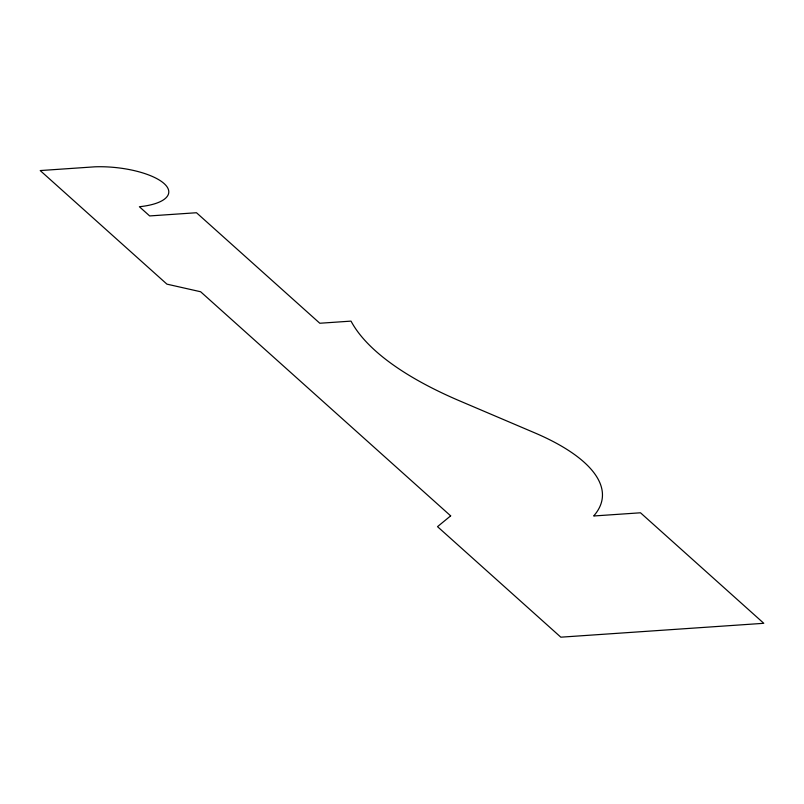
<?xml version="1.0" encoding="UTF-8"?>
<svg xmlns="http://www.w3.org/2000/svg" width="804" height="804" viewBox="0 0 804 804"><rect width="100%" height="100%" fill="white"/><g stroke="black" fill="none" stroke-linecap="round" stroke-linejoin="round"><path stroke-width="1.21" d="M450.662 515.856L437.517 526.66L560.82 637.18L763.8 623.301L640.497 512.791L593.654 515.987A219.804 77.335 5.7 0 0 534.64 432.813L459.958 401.015A376.222 132.369 5.7 0 1 351.026 321.118L319.801 323.248L196.488 212.738L149.655 215.934L139.373 206.728A55.818 19.638 5.7 0 0 164.106 183.563A55.818 19.638 5.7 0 0 94.852 166.82L40.2 170.559L166.93 284.144L200.628 291.751L450.662 515.856"/></g></svg>
